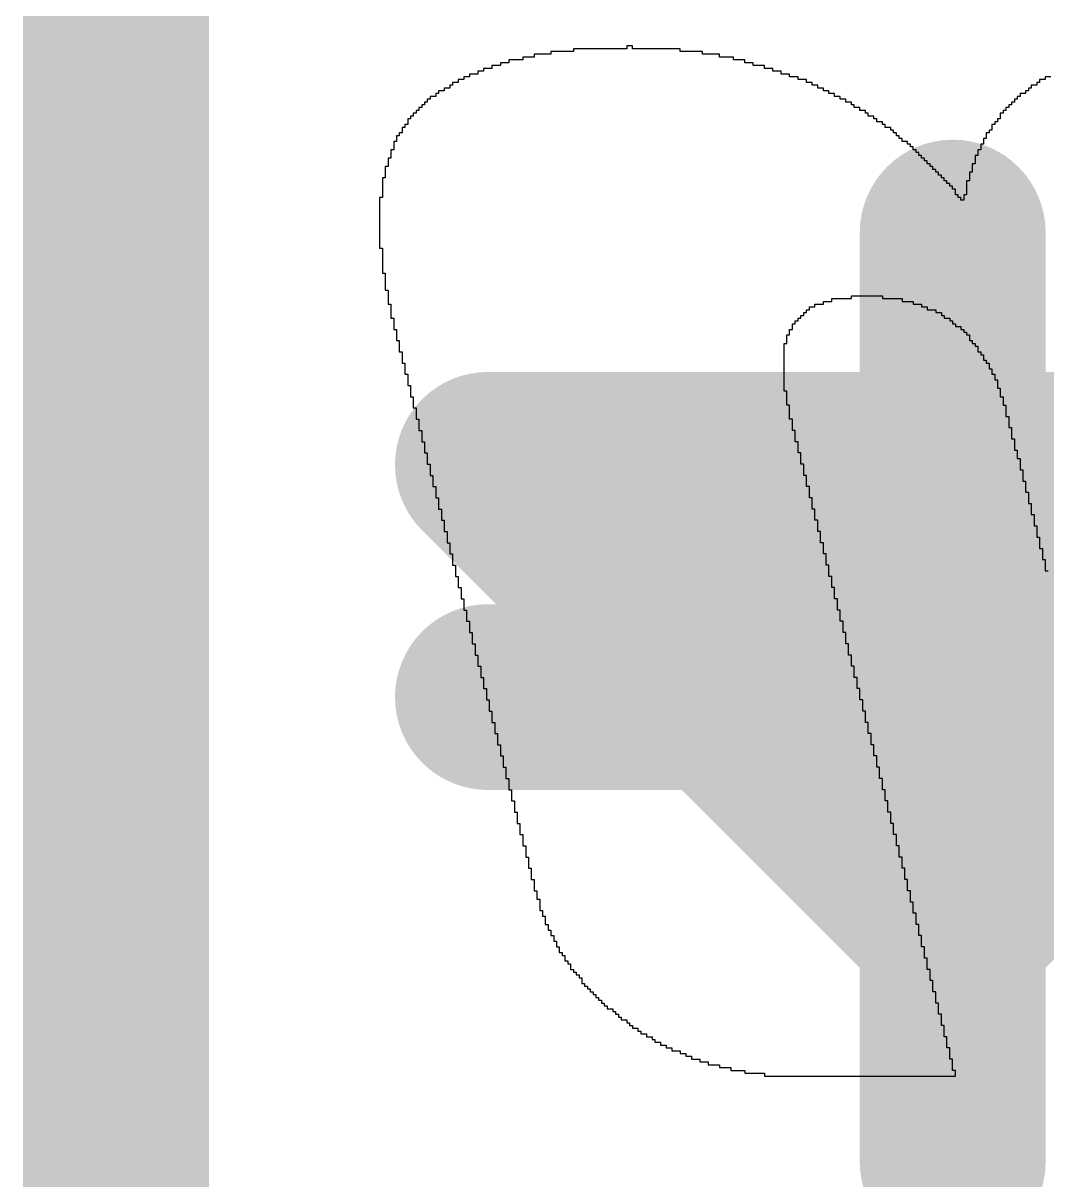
# Model space of a CAD drawing. Header units: millimetres. Extents: x -4.8 to 40.4, y -21.4 to 50.4.
# Drawn here: x 7 to 8.101, y 3.48 to 4.725 of the extents above; entities that cross this region are included whole.
import ezdxf

# ---------------------------------------------------------------- set-up
doc = ezdxf.new("R2010")
doc.units = ezdxf.units.MM
for name, color, linetype in [('BottomOverlay', 54, 'Continuous'), ('Mechanical2', 216, 'Continuous'), ('Mechanical4', 56, 'Continuous'), ('Mechanical6', 56, 'Continuous'), ('TopOverlay', 2, 'Continuous')]:
    doc.layers.add(name, color=color, linetype=linetype)

# ---------------------------------------------------------------- blocks, each defined once
blk = doc.blocks.new('LED_BLUE_1206_4')
at = {"layer": 'Mechanical2', "const_width": 0.2}
blk.add_lwpolyline([(-2.4, 0.9), (2.3, 0.9)], dxfattribs=at)
at = {"layer": 'Mechanical4', "const_width": 0.2}
for points in [[(-2.4, 0.9), (2.3, 0.9)], [(0, 0.5), (0, -0.5)], [(-0.5, 0), (0.5, 0)]]:
    blk.add_lwpolyline(points, dxfattribs=at)
at = {"layer": 'Mechanical4', "const_width": 0.1}
for points in [[(-0.05, 0.5, 1), (0.05, 0.5, 1)], [(-0.55, 0, 1), (-0.45, 0, 1)], [(0.45, 0, 1), (0.55, 0, 1)]]:
    blk.add_lwpolyline(points, format="xyb", close=True, dxfattribs=at)
at = {"layer": 'Mechanical6', "const_width": 0.2}
blk.add_lwpolyline([(-2.4, 0.9), (2.3, 0.9)], dxfattribs=at)
at = {"layer": 'TopOverlay', "const_width": 0.2}
for points in [[(0.25, 0.5), (-0.25, 0)], [(0.25, 0.5), (-0.25, 0)], [(0.25, 0.5), (0.125, 0.125)], [(0.25, 0.5), (0.25, -0.5)], [(0, 0.25), (-0.25, 0)], [(0, 0.25), (0.25, 0)], [(0, 0.25), (0, -0.25)], [(0, 0.25), (0.125, 0)], [(0.125, 0.125), (-0.25, 0)], [(-0.25, 0), (0.25, -0.5)], [(0, 0), (0.25, 0)], [(0.125, 0), (0.25, -0.25)]]:
    blk.add_lwpolyline(points, dxfattribs=at)
at = {"layer": 'TopOverlay', "const_width": 0.1}
for points in [[(0.2, 0.5, 1), (0.3, 0.5, 1)], [(0.2, 0.5, 1), (0.3, 0.5, 1)], [(0.2, 0.5, 1), (0.3, 0.5, 1)], [(0.2, 0.5, 1), (0.3, 0.5, 1)], [(-0.05, 0.25, 1), (0.05, 0.25, 1)], [(-0.05, 0.25, 1), (0.05, 0.25, 1)], [(-0.05, 0.25, 1), (0.05, 0.25, 1)], [(-0.05, 0.25, 1), (0.05, 0.25, 1)], [(0.075, 0.125, 1), (0.175, 0.125, 1)], [(0.075, 0.125, 1), (0.175, 0.125, 1)], [(-0.3, 0, 1), (-0.2, 0, 1)], [(-0.3, 0, 1), (-0.2, 0, 1)], [(-0.3, 0, 1), (-0.2, 0, 1)], [(-0.3, 0, 1), (-0.2, 0, 1)], [(-0.3, 0, 1), (-0.2, 0, 1)], [(-0.05, 0, 1), (0.05, 0, 1)], [(0.075, 0, 1), (0.175, 0, 1)], [(0.075, 0, 1), (0.175, 0, 1)], [(0.2, 0, 1), (0.3, 0, 1)], [(0.2, 0, 1), (0.3, 0, 1)]]:
    blk.add_lwpolyline(points, format="xyb", close=True, dxfattribs=at)

msp = doc.modelspace()

# ---------------------------------------------------------------- linework, layer by layer
at = {"layer": 'BottomOverlay'}
for p, q in [((7.592, 4.6949), (7.5678, 4.6949)), ((7.5678, 4.6949), (7.5678, 4.6919)), ((7.6494, 4.6979), (7.592, 4.6979)), ((7.592, 4.6979), (7.592, 4.6949)), ((7.6554, 4.701), (7.6494, 4.701)), ((7.6494, 4.701), (7.6494, 4.6979)), ((7.6554, 4.6979), (7.6554, 4.701)), ((7.7068, 4.6979), (7.6554, 4.6979)), ((7.7068, 4.6949), (7.7068, 4.6979)), ((7.7309, 4.6949), (7.7068, 4.6949)), ((7.7309, 4.6919), (7.7309, 4.6949)), ((7.5225, 4.6828), (7.5134, 4.6828)), ((7.5134, 4.6828), (7.5134, 4.6798)), ((7.5376, 4.6859), (7.5225, 4.6859)), ((7.5225, 4.6859), (7.5225, 4.6828)), ((7.5497, 4.6889), (7.5376, 4.6889)), ((7.5376, 4.6889), (7.5376, 4.6859)), ((7.5678, 4.6919), (7.5497, 4.6919)), ((7.5497, 4.6919), (7.5497, 4.6889)), ((7.7491, 4.6919), (7.7309, 4.6919)), ((7.7491, 4.6889), (7.7491, 4.6919)), ((7.7642, 4.6889), (7.7491, 4.6889)), ((7.7642, 4.6859), (7.7642, 4.6889)), ((7.7763, 4.6859), (7.7642, 4.6859)), ((7.7763, 4.6828), (7.7763, 4.6859)), ((7.7853, 4.6828), (7.7763, 4.6828)), ((7.7853, 4.6798), (7.7853, 4.6828)), ((7.4892, 4.6707), (7.4802, 4.6707)), ((7.4802, 4.6707), (7.4802, 4.6677)), ((7.4953, 4.6738), (7.4892, 4.6738)), ((7.4892, 4.6738), (7.4892, 4.6707)), ((7.5043, 4.6768), (7.4953, 4.6768)), ((7.4953, 4.6768), (7.4953, 4.6738)), ((7.5134, 4.6798), (7.5043, 4.6798)), ((7.5043, 4.6798), (7.5043, 4.6768)), ((7.7974, 4.6798), (7.7853, 4.6798)), ((7.7974, 4.6768), (7.7974, 4.6798)), ((7.8065, 4.6768), (7.7974, 4.6768)), ((7.8065, 4.6738), (7.8065, 4.6768)), ((7.8155, 4.6738), (7.8065, 4.6738)), ((7.8155, 4.6707), (7.8155, 4.6738)), ((7.8246, 4.6707), (7.8155, 4.6707)), ((7.8246, 4.6677), (7.8246, 4.6707)), ((7.462, 4.6587), (7.459, 4.6587)), ((7.459, 4.6587), (7.459, 4.6556)), ((7.4681, 4.6617), (7.462, 4.6617)), ((7.462, 4.6617), (7.462, 4.6587)), ((7.4741, 4.6647), (7.4681, 4.6647)), ((7.4681, 4.6647), (7.4681, 4.6617)), ((7.4802, 4.6677), (7.4741, 4.6677)), ((7.4741, 4.6677), (7.4741, 4.6647)), ((7.8337, 4.6677), (7.8246, 4.6677)), ((7.8337, 4.6647), (7.8337, 4.6677)), ((7.8427, 4.6647), (7.8337, 4.6647)), ((7.8427, 4.6617), (7.8427, 4.6647)), ((7.8488, 4.6617), (7.8427, 4.6617)), ((7.8488, 4.6587), (7.8488, 4.6617)), ((7.8548, 4.6587), (7.8488, 4.6587)), ((7.8548, 4.6556), (7.8548, 4.6587)), ((8.0905, 4.6587), (8.0844, 4.6587)), ((8.0844, 4.6587), (8.0844, 4.6556)), ((8.0935, 4.6617), (8.0905, 4.6617)), ((8.0905, 4.6617), (8.0905, 4.6587)), ((8.0995, 4.6647), (8.0935, 4.6647)), ((8.0935, 4.6647), (8.0935, 4.6617)), ((8.1056, 4.6677), (8.0995, 4.6677)), ((8.0995, 4.6677), (8.0995, 4.6647)), ((7.4439, 4.6466), (7.4379, 4.6466)), ((7.4379, 4.6466), (7.4379, 4.6436)), ((7.4469, 4.6496), (7.4439, 4.6496)), ((7.4439, 4.6496), (7.4439, 4.6466)), ((7.453, 4.6526), (7.4469, 4.6526)), ((7.4469, 4.6526), (7.4469, 4.6496)), ((7.459, 4.6556), (7.453, 4.6556)), ((7.453, 4.6556), (7.453, 4.6526)), ((7.8609, 4.6556), (7.8548, 4.6556)), ((7.8609, 4.6526), (7.8609, 4.6556)), ((7.8669, 4.6526), (7.8609, 4.6526)), ((7.8669, 4.6496), (7.8669, 4.6526)), ((7.8729, 4.6496), (7.8669, 4.6496)), ((7.8729, 4.6466), (7.8729, 4.6496)), ((7.879, 4.6466), (7.8729, 4.6466)), ((7.879, 4.6436), (7.879, 4.6466)), ((8.0724, 4.6466), (8.0693, 4.6466)), ((8.0693, 4.6466), (8.0693, 4.6436)), ((8.0784, 4.6496), (8.0724, 4.6496)), ((8.0724, 4.6496), (8.0724, 4.6466)), ((8.0814, 4.6526), (8.0784, 4.6526)), ((8.0784, 4.6526), (8.0784, 4.6496)), ((8.0844, 4.6556), (8.0814, 4.6556)), ((8.0814, 4.6556), (8.0814, 4.6526)), ((7.4288, 4.6345), (7.4258, 4.6345)), ((7.4258, 4.6345), (7.4258, 4.6315)), ((7.4318, 4.6375), (7.4288, 4.6375)), ((7.4288, 4.6375), (7.4288, 4.6345)), ((7.4348, 4.6405), (7.4318, 4.6405)), ((7.4318, 4.6405), (7.4318, 4.6375)), ((7.4379, 4.6436), (7.4348, 4.6436)), ((7.4348, 4.6436), (7.4348, 4.6405)), ((7.885, 4.6436), (7.879, 4.6436)), ((7.885, 4.6405), (7.885, 4.6436)), ((7.8911, 4.6405), (7.885, 4.6405)), ((7.8911, 4.6375), (7.8911, 4.6405)), ((7.8941, 4.6375), (7.8911, 4.6375)), ((7.8941, 4.6345), (7.8941, 4.6375)), ((7.9001, 4.6345), (7.8941, 4.6345)), ((7.9001, 4.6315), (7.9001, 4.6345)), ((8.0603, 4.6345), (8.0572, 4.6345)), ((8.0572, 4.6345), (8.0572, 4.6315)), ((8.0633, 4.6375), (8.0603, 4.6375)), ((8.0603, 4.6375), (8.0603, 4.6345)), ((8.0663, 4.6405), (8.0633, 4.6405)), ((8.0633, 4.6405), (8.0633, 4.6375)), ((8.0693, 4.6436), (8.0663, 4.6436)), ((8.0663, 4.6436), (8.0663, 4.6405)), ((7.4167, 4.6224), (7.4137, 4.6224)), ((7.4137, 4.6224), (7.4137, 4.6164)), ((7.4197, 4.6254), (7.4167, 4.6254)), ((7.4167, 4.6254), (7.4167, 4.6224)), ((7.4228, 4.6284), (7.4197, 4.6284)), ((7.4197, 4.6284), (7.4197, 4.6254)), ((7.4258, 4.6315), (7.4228, 4.6315)), ((7.4228, 4.6315), (7.4228, 4.6284)), ((7.9062, 4.6315), (7.9001, 4.6315)), ((7.9062, 4.6284), (7.9062, 4.6315)), ((7.9092, 4.6284), (7.9062, 4.6284)), ((7.9092, 4.6254), (7.9092, 4.6284)), ((7.9152, 4.6254), (7.9092, 4.6254)), ((7.9152, 4.6224), (7.9152, 4.6254)), ((7.9183, 4.6224), (7.9152, 4.6224)), ((7.9183, 4.6194), (7.9183, 4.6224)), ((8.0512, 4.6224), (8.0482, 4.6224)), ((8.0482, 4.6224), (8.0482, 4.6194)), ((8.0542, 4.6284), (8.0512, 4.6284)), ((8.0512, 4.6284), (8.0512, 4.6224)), ((8.0572, 4.6315), (8.0542, 4.6315)), ((8.0542, 4.6315), (8.0542, 4.6284)), ((7.4076, 4.6073), (7.4046, 4.6073)), ((7.4046, 4.6073), (7.4046, 4.6043)), ((7.4107, 4.6133), (7.4076, 4.6133)), ((7.4076, 4.6133), (7.4076, 4.6073)), ((7.4137, 4.6164), (7.4107, 4.6164)), ((7.4107, 4.6164), (7.4107, 4.6133)), ((7.9243, 4.6194), (7.9183, 4.6194)), ((7.9243, 4.6164), (7.9243, 4.6194)), ((7.9273, 4.6164), (7.9243, 4.6164)), ((7.9273, 4.6133), (7.9273, 4.6164)), ((7.9334, 4.6133), (7.9273, 4.6133)), ((7.9334, 4.6103), (7.9334, 4.6133)), ((7.9364, 4.6103), (7.9334, 4.6103)), ((7.9364, 4.6073), (7.9364, 4.6103)), ((7.9394, 4.6073), (7.9364, 4.6073)), ((7.9394, 4.6043), (7.9394, 4.6073)), ((8.0391, 4.6073), (8.0361, 4.6073)), ((8.0361, 4.6073), (8.0361, 4.6013)), ((8.0421, 4.6103), (8.0391, 4.6103)), ((8.0391, 4.6103), (8.0391, 4.6073)), ((8.0452, 4.6164), (8.0421, 4.6164)), ((8.0421, 4.6164), (8.0421, 4.6103)), ((8.0482, 4.6194), (8.0452, 4.6194)), ((8.0452, 4.6194), (8.0452, 4.6164)), ((7.4016, 4.5982), (7.3986, 4.5982)), ((7.3986, 4.5982), (7.3986, 4.5892)), ((7.4046, 4.6043), (7.4016, 4.6043)), ((7.4016, 4.6043), (7.4016, 4.5982)), ((7.9424, 4.6043), (7.9394, 4.6043)), ((7.9424, 4.6013), (7.9424, 4.6043)), ((7.9455, 4.6013), (7.9424, 4.6013)), ((7.9455, 4.5982), (7.9455, 4.6013)), ((7.9515, 4.5982), (7.9455, 4.5982)), ((7.9515, 4.5952), (7.9515, 4.5982)), ((7.9545, 4.5952), (7.9515, 4.5952)), ((7.9545, 4.5922), (7.9545, 4.5952)), ((8.0331, 4.5952), (8.0301, 4.5952)), ((8.0301, 4.5952), (8.0301, 4.5892)), ((8.0361, 4.6013), (8.0331, 4.6013)), ((8.0331, 4.6013), (8.0331, 4.5952)), ((7.3986, 4.5892), (7.3956, 4.5892)), ((7.3956, 4.5892), (7.3956, 4.5801)), ((7.9575, 4.5922), (7.9545, 4.5922)), ((7.9575, 4.5892), (7.9575, 4.5922)), ((7.9606, 4.5892), (7.9575, 4.5892)), ((7.9606, 4.5861), (7.9606, 4.5892)), ((7.9636, 4.5861), (7.9606, 4.5861)), ((7.9636, 4.5831), (7.9636, 4.5861)), ((7.9666, 4.5831), (7.9636, 4.5831)), ((7.9666, 4.5801), (7.9666, 4.5831)), ((8.027, 4.5831), (8.024, 4.5831)), ((8.024, 4.5831), (8.024, 4.5741)), ((8.0301, 4.5892), (8.027, 4.5892)), ((8.027, 4.5892), (8.027, 4.5831)), ((7.3925, 4.571), (7.3895, 4.571)), ((7.3895, 4.571), (7.3895, 4.559)), ((7.3956, 4.5801), (7.3925, 4.5801)), ((7.3925, 4.5801), (7.3925, 4.571)), ((7.9696, 4.5801), (7.9666, 4.5801)), ((7.9696, 4.5771), (7.9696, 4.5801)), ((7.9726, 4.5771), (7.9696, 4.5771)), ((7.9726, 4.5741), (7.9726, 4.5771)), ((7.9757, 4.5741), (7.9726, 4.5741)), ((7.9757, 4.571), (7.9757, 4.5741)), ((7.9787, 4.571), (7.9757, 4.571)), ((7.9787, 4.568), (7.9787, 4.571)), ((8.024, 4.5741), (8.021, 4.5741)), ((8.021, 4.5741), (8.021, 4.565)), ((7.3895, 4.559), (7.3865, 4.559)), ((7.3865, 4.559), (7.3865, 4.5378)), ((7.9817, 4.568), (7.9787, 4.568)), ((7.9817, 4.565), (7.9817, 4.568)), ((7.9847, 4.565), (7.9817, 4.565)), ((7.9847, 4.562), (7.9847, 4.565)), ((7.9878, 4.562), (7.9847, 4.562)), ((7.9878, 4.559), (7.9878, 4.562)), ((7.9908, 4.559), (7.9878, 4.559)), ((7.9908, 4.5559), (7.9908, 4.559)), ((8.021, 4.565), (8.018, 4.565)), ((8.018, 4.565), (8.018, 4.5559)), ((7.9938, 4.5559), (7.9908, 4.5559)), ((7.9938, 4.5529), (7.9938, 4.5559)), ((7.9968, 4.5529), (7.9938, 4.5529)), ((7.9968, 4.5499), (7.9968, 4.5529)), ((7.9998, 4.5499), (7.9968, 4.5499)), ((7.9998, 4.5469), (7.9998, 4.5499)), ((8.0029, 4.5469), (7.9998, 4.5469)), ((8.0029, 4.5408), (8.0029, 4.5469)), ((8.018, 4.5559), (8.0149, 4.5559)), ((8.0149, 4.5559), (8.0149, 4.5408)), ((7.3865, 4.5378), (7.3835, 4.5378)), ((7.3835, 4.5378), (7.3835, 4.4834)), ((8.0059, 4.5408), (8.0029, 4.5408)), ((8.0059, 4.5378), (8.0059, 4.5408)), ((8.0089, 4.5378), (8.0059, 4.5378)), ((8.0089, 4.5348), (8.0089, 4.5378)), ((8.0119, 4.5348), (8.0089, 4.5348)), ((8.0149, 4.5408), (8.0119, 4.5408)), ((8.0119, 4.5408), (8.0119, 4.5348)), ((7.3835, 4.4834), (7.3865, 4.4834)), ((7.3865, 4.4834), (7.3865, 4.4562)), ((7.3865, 4.4562), (7.3895, 4.4562)), ((7.3895, 4.4562), (7.3895, 4.4381)), ((7.3895, 4.4381), (7.3925, 4.4381)), ((7.3925, 4.4381), (7.3925, 4.423)), ((7.3925, 4.423), (7.3956, 4.423)), ((7.3956, 4.423), (7.3956, 4.4079)), ((7.8518, 4.42), (7.8518, 4.423)), ((7.8518, 4.423), (7.8609, 4.423)), ((7.8609, 4.423), (7.8609, 4.426)), ((7.8609, 4.426), (7.8699, 4.426)), ((7.8699, 4.426), (7.8699, 4.429)), ((7.8699, 4.429), (7.8911, 4.429)), ((7.8911, 4.429), (7.8911, 4.4321)), ((7.8911, 4.4321), (7.9243, 4.4321)), ((7.9243, 4.4321), (7.9243, 4.429)), ((7.9243, 4.429), (7.9455, 4.429)), ((7.9455, 4.429), (7.9455, 4.426)), ((7.9455, 4.426), (7.9575, 4.426)), ((7.9575, 4.426), (7.9575, 4.423)), ((7.9575, 4.423), (7.9666, 4.423)), ((7.9666, 4.423), (7.9666, 4.42)), ((7.8367, 4.4079), (7.8367, 4.4109)), ((7.8367, 4.4109), (7.8397, 4.4109)), ((7.8397, 4.4109), (7.8397, 4.4139)), ((7.8397, 4.4139), (7.8427, 4.4139)), ((7.8427, 4.4139), (7.8427, 4.417)), ((7.8427, 4.417), (7.8458, 4.417)), ((7.8458, 4.417), (7.8458, 4.42)), ((7.8458, 4.42), (7.8518, 4.42)), ((7.9666, 4.42), (7.9726, 4.42)), ((7.9726, 4.42), (7.9726, 4.417)), ((7.9726, 4.417), (7.9817, 4.417)), ((7.9817, 4.417), (7.9817, 4.4139)), ((7.9817, 4.4139), (7.9878, 4.4139)), ((7.9878, 4.4139), (7.9878, 4.4109)), ((7.9878, 4.4109), (7.9908, 4.4109)), ((7.9908, 4.4109), (7.9908, 4.4079)), ((7.3956, 4.4079), (7.3986, 4.4079)), ((7.3986, 4.4079), (7.3986, 4.3958)), ((7.3986, 4.3958), (7.4016, 4.3958)), ((7.4016, 4.3958), (7.4016, 4.3837)), ((7.8246, 4.3898), (7.8246, 4.3958)), ((7.8246, 4.3958), (7.8276, 4.3958)), ((7.8276, 4.3958), (7.8276, 4.4018)), ((7.8276, 4.4018), (7.8306, 4.4018)), ((7.8306, 4.4018), (7.8306, 4.4049)), ((7.8306, 4.4049), (7.8337, 4.4049)), ((7.8337, 4.4049), (7.8337, 4.4079)), ((7.8337, 4.4079), (7.8367, 4.4079)), ((7.9908, 4.4079), (7.9968, 4.4079)), ((7.9968, 4.4079), (7.9968, 4.4049)), ((7.9968, 4.4049), (7.9998, 4.4049)), ((7.9998, 4.4049), (7.9998, 4.4018)), ((7.9998, 4.4018), (8.0029, 4.4018)), ((8.0029, 4.4018), (8.0029, 4.3988)), ((8.0029, 4.3988), (8.0089, 4.3988)), ((8.0089, 4.3988), (8.0089, 4.3958)), ((8.0089, 4.3958), (8.0119, 4.3958)), ((8.0119, 4.3958), (8.0119, 4.3928)), ((7.4016, 4.3837), (7.4046, 4.3837)), ((7.4046, 4.3837), (7.4046, 4.3716)), ((7.8216, 4.3807), (7.8216, 4.3898)), ((7.8216, 4.3898), (7.8246, 4.3898)), ((8.0119, 4.3928), (8.0149, 4.3928)), ((8.0149, 4.3928), (8.0149, 4.3898)), ((8.0149, 4.3898), (8.018, 4.3898)), ((8.018, 4.3898), (8.018, 4.3837)), ((8.018, 4.3837), (8.021, 4.3837)), ((8.021, 4.3837), (8.021, 4.3807)), ((7.4046, 4.3716), (7.4076, 4.3716)), ((7.4076, 4.3716), (7.4076, 4.3595)), ((7.8186, 4.3293), (7.8186, 4.3807)), ((7.8186, 4.3807), (7.8216, 4.3807)), ((8.021, 4.3807), (8.024, 4.3807)), ((8.024, 4.3807), (8.024, 4.3777)), ((8.024, 4.3777), (8.027, 4.3777)), ((8.027, 4.3777), (8.027, 4.3716)), ((8.027, 4.3716), (8.0301, 4.3716)), ((8.0301, 4.3716), (8.0301, 4.3686)), ((7.4076, 4.3595), (7.4107, 4.3595)), ((7.4107, 4.3595), (7.4107, 4.3475)), ((8.0301, 4.3686), (8.0331, 4.3686)), ((8.0331, 4.3686), (8.0331, 4.3626)), ((8.0331, 4.3626), (8.0361, 4.3626)), ((8.0361, 4.3626), (8.0361, 4.3595)), ((8.0361, 4.3595), (8.0391, 4.3595)), ((8.0391, 4.3595), (8.0391, 4.3535)), ((7.4107, 4.3475), (7.4137, 4.3475)), ((7.4137, 4.3475), (7.4137, 4.3354)), ((8.0391, 4.3535), (8.0421, 4.3535)), ((8.0421, 4.3535), (8.0421, 4.3475)), ((8.0421, 4.3475), (8.0452, 4.3475)), ((8.0452, 4.3475), (8.0452, 4.3414)), ((7.4137, 4.3354), (7.4167, 4.3354)), ((7.4167, 4.3354), (7.4167, 4.3233)), ((8.0452, 4.3414), (8.0482, 4.3414)), ((8.0482, 4.3414), (8.0482, 4.3324)), ((7.4167, 4.3233), (7.4197, 4.3233)), ((7.4197, 4.3233), (7.4197, 4.3112)), ((7.8216, 4.3293), (7.8186, 4.3293)), ((7.8216, 4.3142), (7.8216, 4.3293)), ((8.0482, 4.3324), (8.0512, 4.3324)), ((8.0512, 4.3324), (8.0512, 4.3233)), ((8.0512, 4.3233), (8.0542, 4.3233)), ((8.0542, 4.3233), (8.0542, 4.3142)), ((7.4197, 4.3112), (7.4228, 4.3112)), ((7.4228, 4.3112), (7.4228, 4.2991)), ((7.8246, 4.3142), (7.8216, 4.3142)), ((7.8246, 4.2991), (7.8246, 4.3142)), ((8.0542, 4.3142), (8.0572, 4.3142)), ((8.0572, 4.3142), (8.0572, 4.3021)), ((7.4228, 4.2991), (7.4258, 4.2991)), ((7.4258, 4.2991), (7.4258, 4.287)), ((7.8276, 4.2991), (7.8246, 4.2991)), ((7.8276, 4.287), (7.8276, 4.2991)), ((8.0572, 4.3021), (8.0603, 4.3021)), ((8.0603, 4.3021), (8.0603, 4.2901)), ((7.4258, 4.287), (7.4288, 4.287)), ((7.4288, 4.287), (7.4288, 4.2749)), ((7.8306, 4.287), (7.8276, 4.287)), ((7.8306, 4.2749), (7.8306, 4.287)), ((8.0603, 4.2901), (8.0633, 4.2901)), ((8.0633, 4.2901), (8.0633, 4.278)), ((7.4288, 4.2749), (7.4318, 4.2749)), ((7.4318, 4.2749), (7.4318, 4.2629)), ((7.8337, 4.2749), (7.8306, 4.2749)), ((7.8337, 4.2629), (7.8337, 4.2749)), ((8.0633, 4.278), (8.0663, 4.278)), ((8.0663, 4.278), (8.0663, 4.2659)), ((7.4318, 4.2629), (7.4348, 4.2629)), ((7.4348, 4.2629), (7.4348, 4.2508)), ((7.8367, 4.2629), (7.8337, 4.2629)), ((7.8367, 4.2508), (7.8367, 4.2629)), ((8.0663, 4.2659), (8.0693, 4.2659)), ((8.0693, 4.2659), (8.0693, 4.2568)), ((7.4348, 4.2508), (7.4379, 4.2508)), ((7.4379, 4.2508), (7.4379, 4.2387)), ((7.8397, 4.2508), (7.8367, 4.2508)), ((7.8397, 4.2387), (7.8397, 4.2508)), ((8.0693, 4.2568), (8.0724, 4.2568)), ((8.0724, 4.2568), (8.0724, 4.2447)), ((7.4379, 4.2387), (7.4409, 4.2387)), ((7.4409, 4.2387), (7.4409, 4.2266)), ((7.8427, 4.2387), (7.8397, 4.2387)), ((7.8427, 4.2266), (7.8427, 4.2387)), ((8.0724, 4.2447), (8.0754, 4.2447)), ((8.0754, 4.2447), (8.0754, 4.2326)), ((7.4409, 4.2266), (7.4439, 4.2266)), ((7.4439, 4.2266), (7.4439, 4.2145)), ((7.8458, 4.2266), (7.8427, 4.2266)), ((7.8458, 4.2145), (7.8458, 4.2266)), ((8.0754, 4.2326), (8.0784, 4.2326)), ((8.0784, 4.2326), (8.0784, 4.2206)), ((7.4439, 4.2145), (7.4469, 4.2145)), ((7.4469, 4.2145), (7.4469, 4.2024)), ((7.8488, 4.2145), (7.8458, 4.2145)), ((7.8488, 4.2024), (7.8488, 4.2145)), ((8.0784, 4.2206), (8.0814, 4.2206)), ((8.0814, 4.2206), (8.0814, 4.2085)), ((7.4469, 4.2024), (7.4499, 4.2024)), ((7.4499, 4.2024), (7.4499, 4.1903)), ((7.8518, 4.2024), (7.8488, 4.2024)), ((7.8518, 4.1903), (7.8518, 4.2024)), ((8.0814, 4.2085), (8.0844, 4.2085)), ((8.0844, 4.2085), (8.0844, 4.1964)), ((8.0844, 4.1964), (8.0875, 4.1964)), ((8.0875, 4.1964), (8.0875, 4.1843)), ((7.4499, 4.1903), (7.453, 4.1903)), ((7.453, 4.1903), (7.453, 4.1783)), ((7.8548, 4.1903), (7.8518, 4.1903)), ((7.8548, 4.1783), (7.8548, 4.1903)), ((8.0875, 4.1843), (8.0905, 4.1843)), ((8.0905, 4.1843), (8.0905, 4.1722)), ((7.453, 4.1783), (7.456, 4.1783)), ((7.456, 4.1783), (7.456, 4.1662)), ((7.8578, 4.1783), (7.8548, 4.1783)), ((7.8578, 4.1662), (7.8578, 4.1783)), ((8.0905, 4.1722), (8.0935, 4.1722)), ((8.0935, 4.1722), (8.0935, 4.1601)), ((7.456, 4.1662), (7.459, 4.1662)), ((7.459, 4.1662), (7.459, 4.1541)), ((7.8609, 4.1662), (7.8578, 4.1662)), ((7.8609, 4.1541), (7.8609, 4.1662)), ((8.0935, 4.1601), (8.0965, 4.1601)), ((8.0965, 4.1601), (8.0965, 4.148)), ((7.459, 4.1541), (7.462, 4.1541)), ((7.462, 4.1541), (7.462, 4.142)), ((7.8639, 4.1541), (7.8609, 4.1541)), ((7.8639, 4.142), (7.8639, 4.1541)), ((8.0965, 4.148), (8.0995, 4.148)), ((8.0995, 4.148), (8.0995, 4.136)), ((7.462, 4.142), (7.4651, 4.142)), ((7.4651, 4.142), (7.4651, 4.1299)), ((7.8669, 4.142), (7.8639, 4.142)), ((7.8669, 4.1299), (7.8669, 4.142)), ((8.0995, 4.136), (8.1026, 4.136)), ((7.4651, 4.1299), (7.4681, 4.1299)), ((7.4681, 4.1299), (7.4681, 4.1178)), ((7.8699, 4.1299), (7.8669, 4.1299)), ((7.8699, 4.1178), (7.8699, 4.1299)), ((7.4681, 4.1178), (7.4711, 4.1178)), ((7.4711, 4.1178), (7.4711, 4.1057)), ((7.8729, 4.1178), (7.8699, 4.1178)), ((7.8729, 4.1057), (7.8729, 4.1178)), ((7.4711, 4.1057), (7.4741, 4.1057)), ((7.4741, 4.1057), (7.4741, 4.0937)), ((7.876, 4.1057), (7.8729, 4.1057)), ((7.876, 4.0937), (7.876, 4.1057)), ((7.4741, 4.0937), (7.4771, 4.0937)), ((7.4771, 4.0937), (7.4771, 4.0816)), ((7.879, 4.0937), (7.876, 4.0937)), ((7.879, 4.0816), (7.879, 4.0937)), ((7.4771, 4.0816), (7.4802, 4.0816)), ((7.4802, 4.0816), (7.4802, 4.0695)), ((7.882, 4.0816), (7.879, 4.0816)), ((7.882, 4.0695), (7.882, 4.0816)), ((7.4802, 4.0695), (7.4832, 4.0695)), ((7.4832, 4.0695), (7.4832, 4.0574)), ((7.885, 4.0695), (7.882, 4.0695)), ((7.885, 4.0574), (7.885, 4.0695)), ((7.4832, 4.0574), (7.4862, 4.0574)), ((7.4862, 4.0574), (7.4862, 4.0453)), ((7.888, 4.0574), (7.885, 4.0574)), ((7.888, 4.0453), (7.888, 4.0574)), ((7.4862, 4.0453), (7.4892, 4.0453)), ((7.4892, 4.0453), (7.4892, 4.0332)), ((7.8911, 4.0453), (7.888, 4.0453)), ((7.8911, 4.0332), (7.8911, 4.0453)), ((7.4892, 4.0332), (7.4922, 4.0332)), ((7.4922, 4.0332), (7.4922, 4.0212)), ((7.8941, 4.0332), (7.8911, 4.0332)), ((7.8941, 4.0212), (7.8941, 4.0332)), ((7.4922, 4.0212), (7.4953, 4.0212)), ((7.4953, 4.0212), (7.4953, 4.0091)), ((7.8971, 4.0212), (7.8941, 4.0212)), ((7.8971, 4.0091), (7.8971, 4.0212)), ((7.4953, 4.0091), (7.4983, 4.0091)), ((7.4983, 4.0091), (7.4983, 3.997)), ((7.9001, 4.0091), (7.8971, 4.0091)), ((7.9001, 3.997), (7.9001, 4.0091)), ((7.4983, 3.997), (7.5013, 3.997)), ((7.5013, 3.997), (7.5013, 3.9849)), ((7.5013, 3.9849), (7.5043, 3.9849)), ((7.5043, 3.9849), (7.5043, 3.9728)), ((7.9032, 3.997), (7.9001, 3.997)), ((7.9032, 3.9849), (7.9032, 3.997)), ((7.9062, 3.9849), (7.9032, 3.9849)), ((7.9062, 3.9728), (7.9062, 3.9849)), ((7.5043, 3.9728), (7.5074, 3.9728)), ((7.5074, 3.9728), (7.5074, 3.9607)), ((7.9092, 3.9728), (7.9062, 3.9728)), ((7.9092, 3.9607), (7.9092, 3.9728)), ((7.5074, 3.9607), (7.5104, 3.9607)), ((7.5104, 3.9607), (7.5104, 3.9486)), ((7.9122, 3.9607), (7.9092, 3.9607)), ((7.9122, 3.9486), (7.9122, 3.9607)), ((7.5104, 3.9486), (7.5134, 3.9486)), ((7.5134, 3.9486), (7.5134, 3.9366)), ((7.9152, 3.9486), (7.9122, 3.9486)), ((7.9152, 3.9366), (7.9152, 3.9486)), ((7.5134, 3.9366), (7.5164, 3.9366)), ((7.5164, 3.9366), (7.5164, 3.9245)), ((7.9183, 3.9366), (7.9152, 3.9366)), ((7.9183, 3.9245), (7.9183, 3.9366)), ((7.5164, 3.9245), (7.5194, 3.9245)), ((7.5194, 3.9245), (7.5194, 3.9124)), ((7.9213, 3.9245), (7.9183, 3.9245)), ((7.9213, 3.9124), (7.9213, 3.9245)), ((7.5194, 3.9124), (7.5225, 3.9124)), ((7.5225, 3.9124), (7.5225, 3.9003)), ((7.9243, 3.9124), (7.9213, 3.9124)), ((7.9243, 3.9003), (7.9243, 3.9124)), ((7.5225, 3.9003), (7.5255, 3.9003)), ((7.5255, 3.9003), (7.5255, 3.8882)), ((7.9273, 3.9003), (7.9243, 3.9003)), ((7.9273, 3.8882), (7.9273, 3.9003)), ((7.5255, 3.8882), (7.5285, 3.8882)), ((7.5285, 3.8882), (7.5285, 3.8761)), ((7.9303, 3.8882), (7.9273, 3.8882)), ((7.9303, 3.8761), (7.9303, 3.8882)), ((7.5285, 3.8761), (7.5315, 3.8761)), ((7.5315, 3.8761), (7.5315, 3.864)), ((7.9334, 3.8761), (7.9303, 3.8761)), ((7.9334, 3.864), (7.9334, 3.8761)), ((7.5315, 3.864), (7.5345, 3.864)), ((7.5345, 3.864), (7.5345, 3.852)), ((7.9364, 3.864), (7.9334, 3.864)), ((7.9364, 3.852), (7.9364, 3.864)), ((7.5345, 3.852), (7.5376, 3.852)), ((7.5376, 3.852), (7.5376, 3.8399)), ((7.9394, 3.852), (7.9364, 3.852)), ((7.9394, 3.8399), (7.9394, 3.852)), ((7.5376, 3.8399), (7.5406, 3.8399)), ((7.5406, 3.8399), (7.5406, 3.8278)), ((7.9424, 3.8399), (7.9394, 3.8399)), ((7.9424, 3.8278), (7.9424, 3.8399)), ((7.5406, 3.8278), (7.5436, 3.8278)), ((7.5436, 3.8278), (7.5436, 3.8157)), ((7.9455, 3.8278), (7.9424, 3.8278)), ((7.9455, 3.8157), (7.9455, 3.8278)), ((7.5436, 3.8157), (7.5466, 3.8157)), ((7.5466, 3.8157), (7.5466, 3.8036)), ((7.9485, 3.8157), (7.9455, 3.8157)), ((7.9485, 3.8036), (7.9485, 3.8157)), ((7.5466, 3.8036), (7.5497, 3.8036)), ((7.5497, 3.8036), (7.5497, 3.7915)), ((7.9515, 3.8036), (7.9485, 3.8036)), ((7.9515, 3.7915), (7.9515, 3.8036)), ((7.5497, 3.7915), (7.5527, 3.7915)), ((7.5527, 3.7915), (7.5527, 3.7825)), ((7.9545, 3.7915), (7.9515, 3.7915)), ((7.9545, 3.7794), (7.9545, 3.7915)), ((7.5527, 3.7825), (7.5557, 3.7825)), ((7.5557, 3.7825), (7.5557, 3.7704)), ((7.9575, 3.7794), (7.9545, 3.7794)), ((7.9575, 3.7674), (7.9575, 3.7794)), ((7.5557, 3.7704), (7.5587, 3.7704)), ((7.5587, 3.7704), (7.5587, 3.7643)), ((7.5587, 3.7643), (7.5617, 3.7643)), ((7.5617, 3.7643), (7.5617, 3.7553)), ((7.9606, 3.7674), (7.9575, 3.7674)), ((7.9606, 3.7553), (7.9606, 3.7674)), ((7.5617, 3.7553), (7.5648, 3.7553)), ((7.5648, 3.7553), (7.5648, 3.7492)), ((7.5648, 3.7492), (7.5678, 3.7492)), ((7.5678, 3.7492), (7.5678, 3.7432)), ((7.9636, 3.7553), (7.9606, 3.7553)), ((7.9636, 3.7432), (7.9636, 3.7553)), ((7.5678, 3.7432), (7.5708, 3.7432)), ((7.5708, 3.7432), (7.5708, 3.7371)), ((7.5708, 3.7371), (7.5738, 3.7371)), ((7.5738, 3.7371), (7.5738, 3.7311)), ((7.9666, 3.7432), (7.9636, 3.7432)), ((7.9666, 3.7311), (7.9666, 3.7432)), ((7.5738, 3.7311), (7.5768, 3.7311)), ((7.5768, 3.7311), (7.5768, 3.7251)), ((7.5768, 3.7251), (7.5799, 3.7251)), ((7.5799, 3.7251), (7.5799, 3.722)), ((7.9696, 3.7311), (7.9666, 3.7311)), ((7.9696, 3.719), (7.9696, 3.7311)), ((7.5799, 3.722), (7.5829, 3.722)), ((7.5829, 3.722), (7.5829, 3.716)), ((7.5829, 3.716), (7.5859, 3.716)), ((7.5859, 3.716), (7.5859, 3.713)), ((7.5859, 3.713), (7.5889, 3.713)), ((7.5889, 3.713), (7.5889, 3.7069)), ((7.9726, 3.719), (7.9696, 3.719)), ((7.9726, 3.7069), (7.9726, 3.719)), ((7.5889, 3.7069), (7.592, 3.7069)), ((7.592, 3.7069), (7.592, 3.7039)), ((7.592, 3.7039), (7.595, 3.7039)), ((7.595, 3.7039), (7.595, 3.7009)), ((7.595, 3.7009), (7.598, 3.7009)), ((7.598, 3.7009), (7.598, 3.6979)), ((7.9757, 3.7069), (7.9726, 3.7069)), ((7.9757, 3.6948), (7.9757, 3.7069)), ((7.598, 3.6979), (7.601, 3.6979)), ((7.601, 3.6979), (7.601, 3.6918)), ((7.601, 3.6918), (7.604, 3.6918)), ((7.604, 3.6918), (7.604, 3.6888)), ((7.604, 3.6888), (7.6071, 3.6888)), ((7.6071, 3.6888), (7.6071, 3.6858)), ((7.6071, 3.6858), (7.6101, 3.6858)), ((7.6101, 3.6858), (7.6101, 3.6828)), ((7.9787, 3.6948), (7.9757, 3.6948)), ((7.9787, 3.6828), (7.9787, 3.6948)), ((7.6101, 3.6828), (7.6131, 3.6828)), ((7.6131, 3.6828), (7.6131, 3.6797)), ((7.6131, 3.6797), (7.6161, 3.6797)), ((7.6161, 3.6797), (7.6161, 3.6767)), ((7.6161, 3.6767), (7.6191, 3.6767)), ((7.6191, 3.6767), (7.6191, 3.6737)), ((7.6191, 3.6737), (7.6222, 3.6737)), ((7.6222, 3.6737), (7.6222, 3.6707)), ((7.9817, 3.6828), (7.9787, 3.6828)), ((7.9817, 3.6707), (7.9817, 3.6828)), ((7.6222, 3.6707), (7.6252, 3.6707)), ((7.6252, 3.6707), (7.6252, 3.6676)), ((7.6252, 3.6676), (7.6282, 3.6676)), ((7.6282, 3.6676), (7.6282, 3.6646)), ((7.6282, 3.6646), (7.6343, 3.6646)), ((7.6343, 3.6646), (7.6343, 3.6616)), ((7.6343, 3.6616), (7.6373, 3.6616)), ((7.6373, 3.6616), (7.6373, 3.6586)), ((7.9847, 3.6707), (7.9817, 3.6707)), ((7.9847, 3.6586), (7.9847, 3.6707)), ((7.6373, 3.6586), (7.6403, 3.6586)), ((7.6403, 3.6586), (7.6403, 3.6556)), ((7.6403, 3.6556), (7.6433, 3.6556)), ((7.6433, 3.6556), (7.6433, 3.6525)), ((7.6433, 3.6525), (7.6494, 3.6525)), ((7.6494, 3.6525), (7.6494, 3.6495)), ((7.6494, 3.6495), (7.6524, 3.6495)), ((7.6524, 3.6495), (7.6524, 3.6465)), ((7.9878, 3.6586), (7.9847, 3.6586)), ((7.9878, 3.6465), (7.9878, 3.6586)), ((7.6524, 3.6465), (7.6554, 3.6465)), ((7.6554, 3.6465), (7.6554, 3.6435)), ((7.6554, 3.6435), (7.6614, 3.6435)), ((7.6614, 3.6435), (7.6614, 3.6405)), ((7.6614, 3.6405), (7.6645, 3.6405)), ((7.6645, 3.6405), (7.6645, 3.6374)), ((7.6645, 3.6374), (7.6705, 3.6374)), ((7.6705, 3.6374), (7.6705, 3.6344)), ((7.9908, 3.6465), (7.9878, 3.6465)), ((7.9908, 3.6344), (7.9908, 3.6465)), ((7.6705, 3.6344), (7.6766, 3.6344)), ((7.6766, 3.6344), (7.6766, 3.6314)), ((7.6766, 3.6314), (7.6796, 3.6314)), ((7.6796, 3.6314), (7.6796, 3.6284)), ((7.6796, 3.6284), (7.6856, 3.6284)), ((7.6856, 3.6284), (7.6856, 3.6253)), ((7.6856, 3.6253), (7.6917, 3.6253)), ((7.6917, 3.6253), (7.6917, 3.6223)), ((7.9938, 3.6344), (7.9908, 3.6344)), ((7.9938, 3.6223), (7.9938, 3.6344)), ((7.6917, 3.6223), (7.6977, 3.6223)), ((7.6977, 3.6223), (7.6977, 3.6193)), ((7.6977, 3.6193), (7.7068, 3.6193)), ((7.7068, 3.6193), (7.7068, 3.6163)), ((7.7068, 3.6163), (7.7128, 3.6163)), ((7.7128, 3.6163), (7.7128, 3.6133)), ((7.7128, 3.6133), (7.7189, 3.6133)), ((7.7189, 3.6133), (7.7189, 3.6102)), ((7.9968, 3.6223), (7.9938, 3.6223)), ((7.9968, 3.6102), (7.9968, 3.6223)), ((7.7189, 3.6102), (7.7279, 3.6102)), ((7.7279, 3.6102), (7.7279, 3.6072)), ((7.7279, 3.6072), (7.737, 3.6072)), ((7.737, 3.6072), (7.737, 3.6042)), ((7.737, 3.6042), (7.7491, 3.6042)), ((7.7491, 3.6042), (7.7491, 3.6012)), ((7.7491, 3.6012), (7.7612, 3.6012)), ((7.7612, 3.6012), (7.7612, 3.5982)), ((7.9998, 3.6102), (7.9968, 3.6102)), ((7.9998, 3.5982), (7.9998, 3.6102)), ((7.7612, 3.5982), (7.7763, 3.5982)), ((7.7763, 3.5982), (7.7763, 3.5951)), ((7.7763, 3.5951), (7.7974, 3.5951)), ((7.7974, 3.5951), (7.7974, 3.5921)), ((7.7974, 3.5921), (8.0029, 3.5921)), ((8.0029, 3.5982), (7.9998, 3.5982)), ((8.0029, 3.5921), (8.0029, 3.5982))]:
    msp.add_line(p, q, dxfattribs=at)

# ---------------------------------------------------------------- block references
at = {"rotation": 90}
msp.add_blockref('LED_BLUE_1206_4', (8, 4), dxfattribs=at)

doc.saveas('drawing.dxf')
